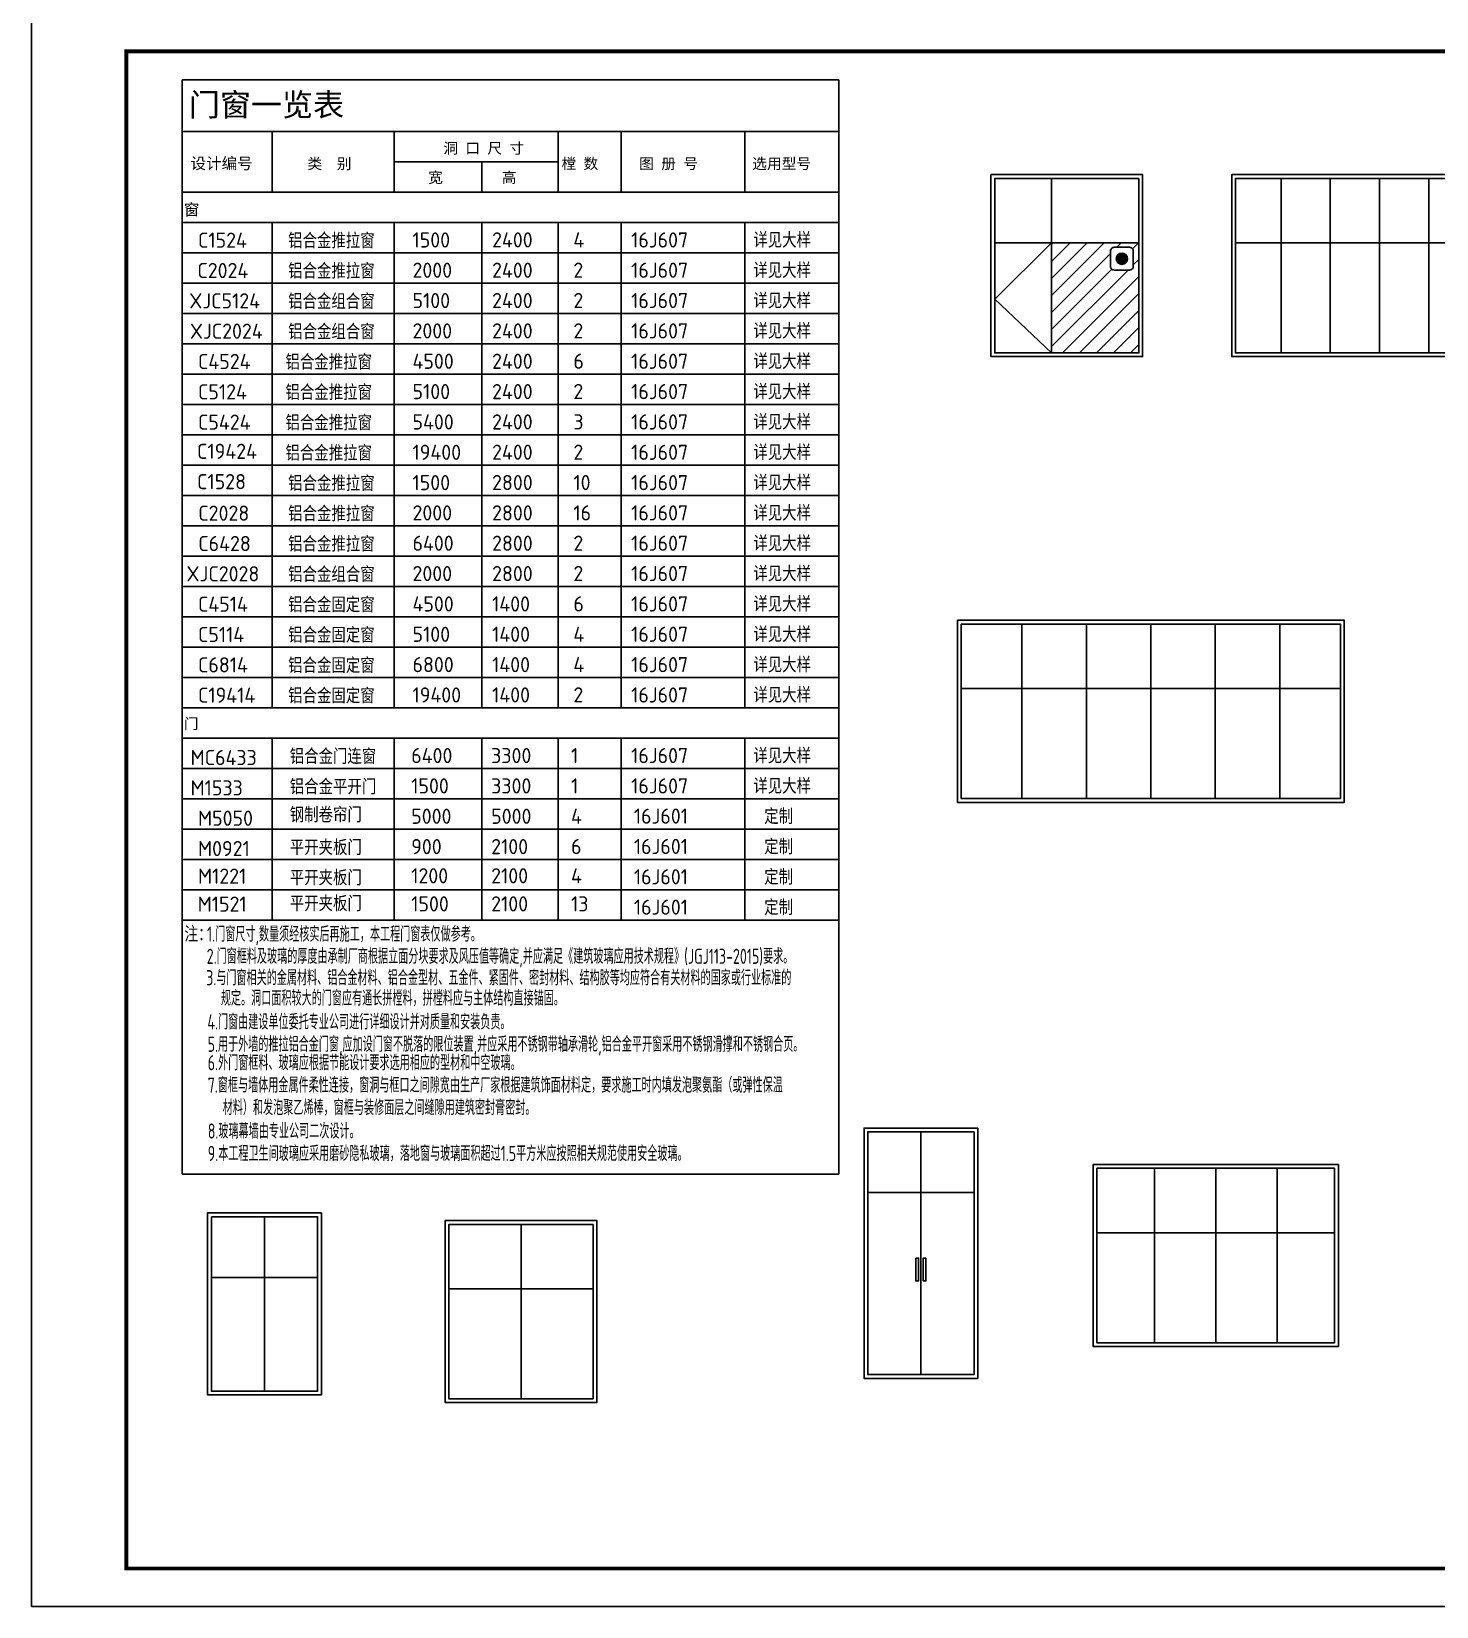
# Model space of a CAD drawing. Extents: x 5412679 to 5683609, y 301830 to 763830.
# Drawn here: x 5627904 to 5646426, y 319521 to 340283 of the extents above; entities that cross this region are included whole.
import ezdxf

# ---------------------------------------------------------------- set-up
doc = ezdxf.new("R2010")
doc.units = 0
doc.header["$LTSCALE"] = 1000
doc.header["$MEASUREMENT"] = 0
for name, color, linetype in [('$dl$', 255, 'Continuous'), ('PUB_TEXT', 7, 'Continuous'), ('PUB_TITLE', 4, 'Continuous'), ('TEXT', 7, 'Continuous'), ('WALL', 30, 'Continuous'), ('图框', 7, 'Continuous'), ('玻璃', 155, 'Continuous')]:
    doc.layers.add(name, color=color, linetype=linetype)
doc.styles.add('-黑体', font='simhei.ttf')
doc.styles.add('TSSD_REIN', font='TSSDENG', dxfattribs={"width": 0.8, "bigfont": 'TSSDCHN'})

msp = doc.modelspace()

# ---------------------------------------------------------------- hatches: boundary and pattern name
at = {"layer": '$dl$', "linetype": 'ByBlock'}
h = msp.add_hatch(color=1, dxfattribs=at)
edge = h.paths.add_edge_path()
edge.add_arc((5642279, 337288), 75, 0, 360)
at = {"linetype": 'ByBlock'}
h = msp.add_hatch(dxfattribs=at)
h.set_pattern_fill('ANSI31', color=256, scale=100, style=0)
h.set_pattern_definition([(45, (9935.5, -249506.08), (-112.2532015, 112.2532015), [])])
h.paths.add_polyline_path([(5641352, 336047), (5642502, 336047), (5642502, 337497), (5641352, 337497)])
h.paths.add_polyline_path([(5642129, 337188), (5642129, 337388, -0.414214), (5642179, 337438), (5642379, 337438, -0.414214), (5642429, 337388), (5642429, 337188, -0.414214), (5642379, 337138), (5642179, 337138, -0.414214)], flags=16)
h.paths.add_polyline_path([(5642204, 337288, -1), (5642354, 337288, -1)], flags=0)

# ---------------------------------------------------------------- linework, layer by layer
at = {"layer": '$dl$', "color": 1, "linetype": 'ByBlock'}
msp.add_lwpolyline([(5642429, 337388), (5642429, 337188, -0.414214), (5642379, 337138), (5642179, 337138, -0.414214), (5642129, 337188), (5642129, 337388, -0.414214), (5642179, 337438), (5642379, 337438, -0.414214)], format="xyb", close=True, dxfattribs=at)
msp.add_circle((5642279, 337288), 75, dxfattribs=at)
at = {"linetype": 'ByBlock'}
for p, q in [((5638879, 322528), (5638879, 325828)), ((5640379, 322528), (5640379, 325828))]:
    msp.add_line(p, q, dxfattribs=at)
for points in [[(5640552, 338397), (5642552, 338397), (5642552, 335997), (5640552, 335997)], [(5648826, 338397), (5643726, 338397), (5643726, 335997), (5648826, 335997)], [(5640110, 332521), (5645210, 332521), (5645210, 330121), (5640110, 330121)], [(5640379, 325828), (5638879, 325828), (5638879, 322528), (5640379, 322528)], [(5645133, 325347), (5641900, 325347), (5641900, 322947), (5645133, 322947)], [(5630226, 324709), (5631726, 324709), (5631726, 322309), (5630226, 322309)], [(5633358, 324608), (5635358, 324608), (5635358, 322208), (5633358, 322208)]]:
    msp.add_lwpolyline(points, close=True, dxfattribs=at)
msp.add_lwpolyline([(5641352, 337497), (5640602, 336754), (5641352, 336047)], dxfattribs=at)
at = {"layer": 'PUB_TITLE', "linetype": 'ByBlock'}
msp.add_lwpolyline([(5627904, 319521), (5665054, 319521), (5665054, 340521), (5627904, 340521)], close=True, dxfattribs=at)
at = {"layer": 'PUB_TITLE', "linetype": 'ByBlock', "const_width": 50}
msp.add_lwpolyline([(5629154, 320021), (5664554, 320021), (5664554, 340021), (5629154, 340021)], close=True, dxfattribs=at)
at = {"layer": 'WALL'}
for p, q in [((5629889, 339644), (5629889, 325219)), ((5629889, 339644), (5638545, 339644)), ((5638545, 339644), (5638545, 325219)), ((5629889, 325219), (5638545, 325219))]:
    msp.add_line(p, q, dxfattribs=at)
at = {"layer": '图框', "color": 147}
for p, q in [((5629889, 338966), (5638545, 338966)), ((5631076, 338966), (5631076, 338166)), ((5632686, 338966), (5632686, 338166)), ((5634846, 338966), (5634846, 338166)), ((5635677, 338966), (5635677, 338166)), ((5637307, 338966), (5637307, 338166)), ((5632686, 338566), (5634846, 338566)), ((5633840, 338566), (5633840, 338166)), ((5629889, 338166), (5638545, 338166)), ((5629889, 338166), (5638545, 338166)), ((5629889, 338166), (5638545, 338166)), ((5629889, 338166), (5638545, 338166)), ((5629889, 337766), (5638545, 337766)), ((5631076, 337766), (5631076, 331368)), ((5632686, 337766), (5632686, 331368)), ((5633840, 337766), (5633840, 331368)), ((5634846, 337766), (5634846, 331368)), ((5635677, 337766), (5635677, 331368)), ((5637307, 337766), (5637307, 331368)), ((5629889, 337366), (5638545, 337366)), ((5629889, 336966), (5638545, 336966)), ((5629889, 336566), (5638545, 336566)), ((5629889, 336566), (5638545, 336566)), ((5629889, 336167), (5638545, 336167)), ((5629889, 336167), (5638545, 336167)), ((5629889, 335767), (5638545, 335767)), ((5629889, 335367), (5638545, 335367)), ((5629889, 335367), (5638545, 335367)), ((5629889, 334967), (5638545, 334967)), ((5629889, 334967), (5638545, 334967)), ((5629889, 334567), (5638545, 334567)), ((5629889, 334167), (5638545, 334167)), ((5629889, 334167), (5638545, 334167)), ((5629889, 333767), (5638545, 333767)), ((5629889, 333767), (5638545, 333767)), ((5629889, 333368), (5638545, 333368)), ((5629889, 333368), (5638545, 333368)), ((5629889, 332968), (5638545, 332968)), ((5629889, 332568), (5638545, 332568)), ((5629889, 332168), (5638545, 332168)), ((5629889, 331768), (5638545, 331768)), ((5629889, 331768), (5638545, 331768)), ((5629889, 331368), (5638545, 331368)), ((5629889, 331368), (5638545, 331368)), ((5629889, 330968), (5638545, 330968)), ((5629889, 330968), (5638545, 330968)), ((5631076, 330968), (5631076, 328569)), ((5632686, 330968), (5632686, 328569)), ((5633840, 330968), (5633840, 328569)), ((5634846, 330968), (5634846, 328569)), ((5635677, 330968), (5635677, 328569)), ((5637307, 330968), (5637307, 328569)), ((5629889, 330568), (5638545, 330568)), ((5629889, 330568), (5638545, 330568)), ((5629889, 330568), (5638545, 330568)), ((5629889, 330169), (5638545, 330169)), ((5629889, 329769), (5638545, 329769)), ((5629889, 329769), (5638545, 329769)), ((5629889, 329369), (5638545, 329369)), ((5629889, 329369), (5638545, 329369)), ((5629889, 328969), (5638545, 328969)), ((5629889, 328969), (5638545, 328969)), ((5629889, 328569), (5638545, 328569)), ((5629889, 328569), (5638545, 328569)), ((5629889, 328569), (5638545, 328569)), ((5629889, 328569), (5638545, 328569)), ((5629889, 328569), (5638545, 328569)), ((5629889, 328569), (5638545, 328569))]:
    msp.add_line(p, q, dxfattribs=at)
at = {"layer": '玻璃', "linetype": 'ByBlock'}
for p, q in [((5641352, 338347), (5641352, 336047)), ((5644376, 338347), (5644376, 336047)), ((5645026, 338347), (5645026, 336047)), ((5645676, 338347), (5645676, 336047)), ((5646326, 338347), (5646326, 336047)), ((5642502, 337497), (5640602, 337497)), ((5648776, 337497), (5643776, 337497)), ((5640960, 332471), (5640960, 330171)), ((5641810, 332471), (5641810, 330171)), ((5642660, 332471), (5642660, 330171)), ((5643510, 332471), (5643510, 330171)), ((5644360, 332471), (5644360, 330171)), ((5640160, 331621), (5645160, 331621)), ((5639629, 322578), (5639629, 325778)), ((5642708, 325297), (5642708, 322997)), ((5643516, 325297), (5643516, 322997)), ((5644324, 325297), (5644324, 322997)), ((5645133, 325297), (5645133, 322997)), ((5640329, 324978), (5638929, 324978)), ((5630976, 322359), (5630976, 324659)), ((5634358, 324558), (5634358, 322258)), ((5645083, 324447), (5641950, 324447)), ((5630276, 323859), (5631676, 323859)), ((5635308, 323708), (5633408, 323708))]:
    msp.add_line(p, q, dxfattribs=at)
for points in [[(5642552, 338397), (5640552, 338397), (5640552, 335997), (5642552, 335997)], [(5642502, 338347), (5640602, 338347), (5640602, 336047), (5642502, 336047)], [(5648776, 338347), (5643776, 338347), (5643776, 336047), (5648776, 336047)], [(5640160, 332471), (5645160, 332471), (5645160, 330171), (5640160, 330171)], [(5640329, 325778), (5638929, 325778), (5638929, 322578), (5640329, 322578)], [(5645083, 325297), (5641950, 325297), (5641950, 322997), (5645083, 322997)], [(5630226, 324709), (5631726, 324709), (5631726, 322309), (5630226, 322309)], [(5630276, 324659), (5631676, 324659), (5631676, 322359), (5630276, 322359)], [(5635358, 324608), (5633358, 324608), (5633358, 322208), (5635358, 322208)], [(5635308, 324558), (5633408, 324558), (5633408, 322258), (5635308, 322258)], [(5639562, 324113), (5639598, 324113), (5639598, 323813), (5639562, 323813)], [(5639696, 324113), (5639660, 324113), (5639660, 323813), (5639696, 323813)]]:
    msp.add_lwpolyline(points, close=True, dxfattribs=at)

# ---------------------------------------------------------------- texts
at = {"layer": 'PUB_TEXT'}
for s, height, style, p in [('门窗一览表', 300, '-黑体', (5629979, 339168)), ('C1524', 200, 'TSSD_REIN', (5630099, 337432)), ('铝合金推拉窗', 200, 'TSSD_REIN', (5631288, 337424)), ('1500', 200, 'TSSD_REIN', (5632927, 337435)), ('2400', 200, 'TSSD_REIN', (5633976, 337436)), ('4', 200, 'TSSD_REIN', (5635048, 337436)), ('16J607', 200, 'TSSD_REIN', (5635809, 337435)), ('详见大样', 200, 'TSSD_REIN', (5637420, 337432)), ('C2024', 200, 'TSSD_REIN', (5630091, 337032)), ('铝合金推拉窗', 200, 'TSSD_REIN', (5631288, 337024)), ('2000', 200, 'TSSD_REIN', (5632927, 337036)), ('2400', 200, 'TSSD_REIN', (5633976, 337036)), ('2', 200, 'TSSD_REIN', (5635048, 337036)), ('16J607', 200, 'TSSD_REIN', (5635809, 337036)), ('详见大样', 200, 'TSSD_REIN', (5637420, 337032)), ('XJC5124', 200, 'TSSD_REIN', (5629985, 336632)), ('铝合金组合窗', 200, 'TSSD_REIN', (5631288, 336624)), ('5100', 200, 'TSSD_REIN', (5632927, 336636)), ('2400', 200, 'TSSD_REIN', (5633976, 336636)), ('2', 200, 'TSSD_REIN', (5635048, 336636)), ('16J607', 200, 'TSSD_REIN', (5635809, 336636)), ('详见大样', 200, 'TSSD_REIN', (5637420, 336633)), ('XJC2024', 200, 'TSSD_REIN', (5629993, 336232)), ('铝合金组合窗', 200, 'TSSD_REIN', (5631288, 336224)), ('2000', 200, 'TSSD_REIN', (5632927, 336236)), ('2400', 200, 'TSSD_REIN', (5633976, 336236)), ('2', 200, 'TSSD_REIN', (5635048, 336236)), ('16J607', 200, 'TSSD_REIN', (5635809, 336236)), ('详见大样', 200, 'TSSD_REIN', (5637420, 336233)), ('C4524', 200, 'TSSD_REIN', (5630099, 335833)), ('铝合金推拉窗', 200, 'TSSD_REIN', (5631253, 335824)), ('4500', 200, 'TSSD_REIN', (5632927, 335836)), ('2400', 200, 'TSSD_REIN', (5633976, 335836)), ('6', 200, 'TSSD_REIN', (5635048, 335837)), ('16J607', 200, 'TSSD_REIN', (5635809, 335836)), ('详见大样', 200, 'TSSD_REIN', (5637420, 335833)), ('C5124', 200, 'TSSD_REIN', (5630099, 335433)), ('铝合金推拉窗', 200, 'TSSD_REIN', (5631253, 335424)), ('5100', 200, 'TSSD_REIN', (5632927, 335436)), ('2400', 200, 'TSSD_REIN', (5633976, 335436)), ('2', 200, 'TSSD_REIN', (5635048, 335437)), ('16J607', 200, 'TSSD_REIN', (5635809, 335436)), ('详见大样', 200, 'TSSD_REIN', (5637420, 335433)), ('C5424', 200, 'TSSD_REIN', (5630099, 335033)), ('铝合金推拉窗', 200, 'TSSD_REIN', (5631253, 335024)), ('5400', 200, 'TSSD_REIN', (5632927, 335036)), ('2400', 200, 'TSSD_REIN', (5633976, 335036)), ('3', 200, 'TSSD_REIN', (5635048, 335037)), ('16J607', 200, 'TSSD_REIN', (5635809, 335036)), ('详见大样', 200, 'TSSD_REIN', (5637420, 335033)), ('C19424', 200, 'TSSD_REIN', (5630087, 334649)), ('铝合金推拉窗', 200, 'TSSD_REIN', (5631253, 334624)), ('19400', 200, 'TSSD_REIN', (5632927, 334636)), ('2400', 200, 'TSSD_REIN', (5633976, 334637)), ('2', 200, 'TSSD_REIN', (5635048, 334637)), ('16J607', 200, 'TSSD_REIN', (5635809, 334636)), ('详见大样', 200, 'TSSD_REIN', (5637420, 334633)), ('C1528', 200, 'TSSD_REIN', (5630087, 334249)), ('铝合金推拉窗', 200, 'TSSD_REIN', (5631288, 334225)), ('1500', 200, 'TSSD_REIN', (5632927, 334236)), ('2800', 200, 'TSSD_REIN', (5633976, 334237)), ('10', 200, 'TSSD_REIN', (5635048, 334237)), ('16J607', 200, 'TSSD_REIN', (5635809, 334236)), ('详见大样', 200, 'TSSD_REIN', (5637420, 334233)), ('C2028', 200, 'TSSD_REIN', (5630103, 333833)), ('铝合金推拉窗', 200, 'TSSD_REIN', (5631288, 333825)), ('2000', 200, 'TSSD_REIN', (5632927, 333837)), ('2800', 200, 'TSSD_REIN', (5633976, 333837)), ('16', 200, 'TSSD_REIN', (5635048, 333837)), ('16J607', 200, 'TSSD_REIN', (5635809, 333837)), ('详见大样', 200, 'TSSD_REIN', (5637420, 333833)), ('详见大样', 200, 'TSSD_REIN', (5637420, 333434)), ('C6428', 200, 'TSSD_REIN', (5630103, 333433)), ('铝合金推拉窗', 200, 'TSSD_REIN', (5631288, 333425)), ('6400', 200, 'TSSD_REIN', (5632927, 333437)), ('2800', 200, 'TSSD_REIN', (5633976, 333437)), ('2', 200, 'TSSD_REIN', (5635048, 333437)), ('16J607', 200, 'TSSD_REIN', (5635809, 333437)), ('铝合金组合窗', 200, 'TSSD_REIN', (5631288, 333025)), ('详见大样', 200, 'TSSD_REIN', (5637420, 333034)), ('XJC2028', 200, 'TSSD_REIN', (5629948, 333034)), ('2000', 200, 'TSSD_REIN', (5632927, 333037)), ('2800', 200, 'TSSD_REIN', (5633976, 333037)), ('2', 200, 'TSSD_REIN', (5635048, 333038)), ('16J607', 200, 'TSSD_REIN', (5635809, 333037)), ('C4514', 200, 'TSSD_REIN', (5630099, 332634)), ('铝合金固定窗', 200, 'TSSD_REIN', (5631288, 332625)), ('4500', 200, 'TSSD_REIN', (5632927, 332637)), ('1400', 200, 'TSSD_REIN', (5633976, 332637)), ('6', 200, 'TSSD_REIN', (5635048, 332638)), ('16J607', 200, 'TSSD_REIN', (5635809, 332637)), ('详见大样', 200, 'TSSD_REIN', (5637420, 332634)), ('C5114', 200, 'TSSD_REIN', (5630099, 332234)), ('铝合金固定窗', 200, 'TSSD_REIN', (5631288, 332225)), ('5100', 200, 'TSSD_REIN', (5632927, 332237)), ('1400', 200, 'TSSD_REIN', (5633976, 332237)), ('4', 200, 'TSSD_REIN', (5635048, 332238)), ('16J607', 200, 'TSSD_REIN', (5635809, 332237)), ('详见大样', 200, 'TSSD_REIN', (5637420, 332234)), ('C6814', 200, 'TSSD_REIN', (5630099, 331834)), ('铝合金固定窗', 200, 'TSSD_REIN', (5631288, 331825)), ('6800', 200, 'TSSD_REIN', (5632927, 331837)), ('1400', 200, 'TSSD_REIN', (5633976, 331837)), ('4', 200, 'TSSD_REIN', (5635048, 331838)), ('16J607', 200, 'TSSD_REIN', (5635809, 331837)), ('详见大样', 200, 'TSSD_REIN', (5637420, 331834)), ('C19414', 200, 'TSSD_REIN', (5630099, 331434)), ('铝合金固定窗', 200, 'TSSD_REIN', (5631288, 331425)), ('19400', 200, 'TSSD_REIN', (5632927, 331437)), ('1400', 200, 'TSSD_REIN', (5633976, 331438)), ('2', 200, 'TSSD_REIN', (5635048, 331438)), ('16J607', 200, 'TSSD_REIN', (5635809, 331437)), ('详见大样', 200, 'TSSD_REIN', (5637420, 331434)), ('MC6433', 200, 'TSSD_REIN', (5630001, 330612)), ('铝合金门连窗', 200, 'TSSD_REIN', (5631309, 330626)), ('6400', 200, 'TSSD_REIN', (5632910, 330638)), ('3300', 200, 'TSSD_REIN', (5633964, 330638)), ('1', 200, 'TSSD_REIN', (5635017, 330638)), ('16J607', 200, 'TSSD_REIN', (5635809, 330638)), ('详见大样', 200, 'TSSD_REIN', (5637420, 330634)), ('M1533', 200, 'TSSD_REIN', (5630001, 330212)), ('铝合金平开门', 200, 'TSSD_REIN', (5631309, 330226)), ('1500', 200, 'TSSD_REIN', (5632910, 330238)), ('3300', 200, 'TSSD_REIN', (5633964, 330238)), ('1', 200, 'TSSD_REIN', (5635017, 330238)), ('16J607', 200, 'TSSD_REIN', (5635809, 330238)), ('详见大样', 200, 'TSSD_REIN', (5637420, 330235)), ('M5050', 200, 'TSSD_REIN', (5630099, 329812)), ('钢制卷帘门', 200, 'TSSD_REIN', (5631309, 329856)), ('5000', 200, 'TSSD_REIN', (5632910, 329838)), ('5000', 200, 'TSSD_REIN', (5633964, 329838)), ('4', 200, 'TSSD_REIN', (5635017, 329839)), ('16J601', 200, 'TSSD_REIN', (5635845, 329840)), ('定制', 200, 'TSSD_REIN', (5637564, 329834)), ('M0921', 200, 'TSSD_REIN', (5630099, 329412)), ('平开夹板门', 200, 'TSSD_REIN', (5631309, 329426)), ('900', 200, 'TSSD_REIN', (5632910, 329438)), ('2100', 200, 'TSSD_REIN', (5633964, 329438)), ('6', 200, 'TSSD_REIN', (5635017, 329439)), ('16J601', 200, 'TSSD_REIN', (5635845, 329440)), ('定制', 200, 'TSSD_REIN', (5637564, 329435)), ('M1221', 200, 'TSSD_REIN', (5630099, 329049)), ('平开夹板门', 200, 'TSSD_REIN', (5631309, 329026)), ('1200', 200, 'TSSD_REIN', (5632910, 329053)), ('2100', 200, 'TSSD_REIN', (5633964, 329053)), ('4', 200, 'TSSD_REIN', (5635017, 329053)), ('16J601', 200, 'TSSD_REIN', (5635845, 329040)), ('定制', 200, 'TSSD_REIN', (5637564, 329035)), ('M1521', 200, 'TSSD_REIN', (5630095, 328680)), ('平开夹板门', 200, 'TSSD_REIN', (5631309, 328686)), ('1500', 200, 'TSSD_REIN', (5632910, 328683)), ('2100', 200, 'TSSD_REIN', (5633964, 328683)), ('13', 200, 'TSSD_REIN', (5635017, 328683)), ('16J601', 200, 'TSSD_REIN', (5635845, 328640)), ('定制', 200, 'TSSD_REIN', (5637564, 328635))]:
    msp.add_text(s, height=height, dxfattribs=dict(at, style=style)).set_placement(p)
at = {"layer": 'PUB_TEXT', "style": 'TSSD_REIN'}
for s, width, p in [('注：', 0.95, (5629920, 328283)), ('1.门窗尺寸,数量须经核实后再施工，本工程门窗表仅做参考。', 0.7, (5630219, 328284)), ('2.门窗框料及玻璃的厚度由承制厂商根据立面分块要求及风压值等确定,并应满足《建筑玻璃应用技术规程》(JGJ113-2015)要求。', 0.7, (5630214, 327992, -3312)), ('3.与门窗相关的金属材料、铝合金材料、铝合金型材、五金件、紧固件、密封材料、结构胶等均应符合有关材料的国家或行业标准的', 0.7, (5630207, 327709)), ('规定。洞口面积较大的门窗应有通长拼樘料，拼樘料应与主体结构直接锚固。', 0.7, (5630401, 327440)), ('4.门窗由建设单位委托专业公司进行详细设计并对质量和安装负责。', 0.7, (5630223, 327127)), ('5.用于外墙的推拉铝合金门窗,应加设门窗不脱落的限位装置,并应采用不锈钢带轴承滑轮,铝合金平开窗采用不锈钢滑撑和不锈钢合页。', 0.7, (5630226, 326832)), ('6.外门窗框料、玻璃应根据节能设计要求选用相应的型材和中空玻璃。', 0.7, (5630228, 326589)), ('7.窗框与墙体用金属件柔性连接，窗洞与框口之间隙宽由生产厂家根据建筑饰面材料定，要求施工时内填发泡聚氨酯（或弹性保温', 0.7, (5630228, 326294)), ('材料）和发泡聚乙烯棒，窗框与装修面层之间缝隙用建筑密封膏密封。', 0.7, (5630425, 325998)), ('8.玻璃幕墙由专业公司二次设计。', 0.7, (5630228, 325688)), ('9.本工程卫生间玻璃应采用磨砂隐私玻璃，落地窗与玻璃面积超过1.5平方米应按照相关规范使用安全玻璃。', 0.7, (5630228, 325393))]:
    msp.add_text(s, height=200, dxfattribs=dict(at, width=width)).set_placement(p)
at = {"layer": 'TEXT', "style": '-黑体'}
for s, height, p in [('设计编号', 150, (5630002, 338470)), ('洞 口 尺 寸', 142.2, (5633333, 338673)), ('类  别', 142.2, (5631542, 338470)), ('宽 ', 142.2, (5633133, 338288)), ('高', 142, (5634104, 338288)), ('樘 数', 142.2, (5634891, 338471)), ('图 册 号', 142.2, (5635915, 338471)), ('选用型号', 142.2, (5637406, 338471)), ('窗', 150, (5629913, 337860)), ('门', 142, (5629913, 331088))]:
    msp.add_text(s, height=height, dxfattribs=at).set_placement(p)

doc.saveas('drawing.dxf')
